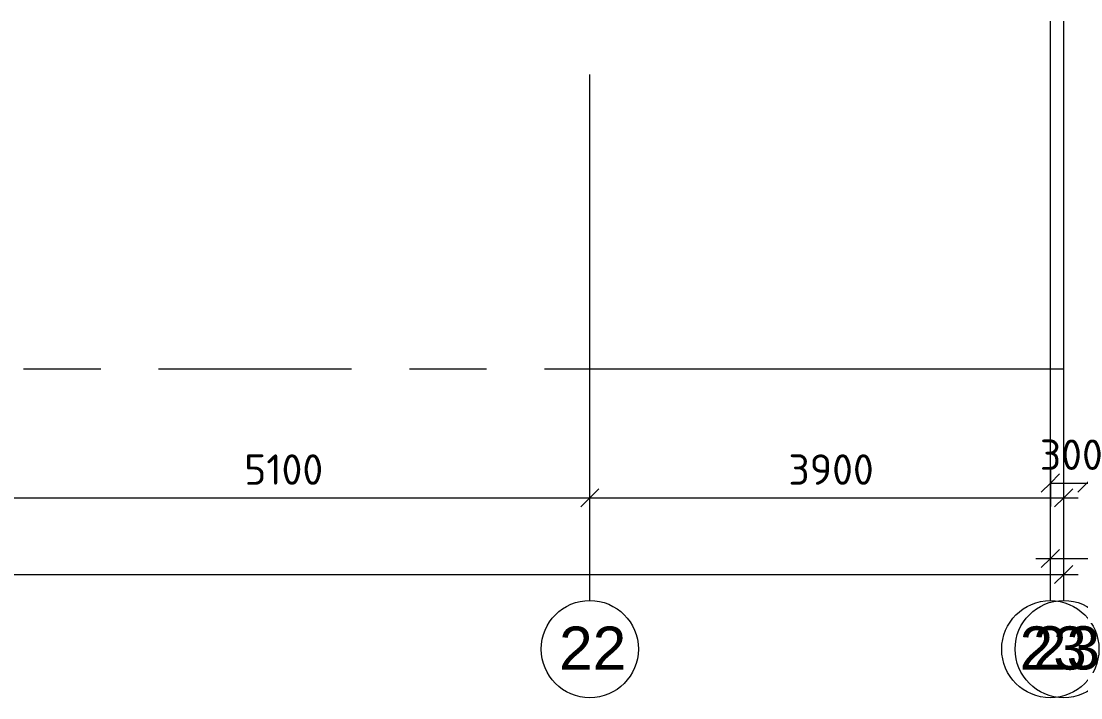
# Model space of a CAD drawing. Header units: millimetres. Extents: x -3817 to 677485, y -22715 to 103890.
# Drawn here: x 628166 to 636886, y -830 to 4738 of the extents above; entities that cross this region are included whole.
import ezdxf

# ---------------------------------------------------------------- set-up
doc = ezdxf.new("R2010")
doc.units = ezdxf.units.MM
doc.layers.add('PDF _Геометрия', color=7, linetype='Continuous', true_color=0x1d1d1d)
doc.layers.add('PDF _Текст', color=7, linetype='Continuous')
doc.styles.add('PDF ArialMT', font='arial.ttf')
doc.styles.add('PDF ISOCPEUR', font='isocpeur.ttf')

msp = doc.modelspace()

# ---------------------------------------------------------------- linework, layer by layer
at = {"layer": 'PDF _Геометрия', "color": 253, "lineweight": 9, "true_color": 0xaaaaaa}
for points in [[(636635.5, -30.4), (636635.5, 2469.6), (636635.5, 4736.5)], [(636745.5, -29.4), (636745.5, 2470.6), (636745.5, 4737.5)], [(632845.5, -29.4), (632845.5, 2470.6), (632845.5, 4300)], [(628185.2, 1876.9), (628820.2, 1876.9)], [(629296.4, 1876.9), (630883.9, 1876.9)], [(631360.2, 1876.9), (631995.2, 1876.9)], [(632471.4, 1876.9), (634245.5, 1876.9), (636745.5, 1876.9)]]:
    msp.add_lwpolyline(points, dxfattribs=at)
at = {"layer": 'PDF _Геометрия', "color": 7, "lineweight": 9}
for points in [[(636635.5, 1057.2), (636635.5, 937.2), (636935.5, 937.2), (641435.5, 937.2), (644935.5, 937.2), (646735.5, 937.2), (650685.5, 937.2), (652785.5, 937.2), (657885.5, 937.2), (659285.5, 937.2), (662785.5, 937.2), (668035.5, 937.2), (673285.5, 937.2), (677205.5, 937.2)], [(632845.5, 621.1), (632845.5, 815.1), (632845.5, 935.1)], [(636635.5, 937.2), (636635.5, 743.3)], [(636745.5, 621.1), (636745.5, 815.1), (636745.5, 935.1)], [(590375.5, 815.1), (590945.5, 815.1), (594545.5, 815.1), (595345.5, 815.1), (599845.5, 815.1), (600645.5, 815.1), (604345.5, 815.1), (606645.5, 815.1), (608845.5, 815.1), (612645.5, 815.1), (613345.5, 815.1), (617845.5, 815.1), (618645.5, 815.1), (622745.5, 815.1), (624145.5, 815.1), (627045.5, 815.1), (627745.5, 815.1), (632845.5, 815.1), (636865.5, 815.1)], [(636635.5, 122.2), (636635.5, 316.1), (636635.5, 436.1)], [(636515.5, 316.1), (677205.5, 316.1)], [(636745.5, -9.8), (636745.5, 184.1), (636745.5, 304.1)], [(590375.5, 184.1), (636865.5, 184.1)]]:
    msp.add_lwpolyline(points, dxfattribs=at)
at = {"layer": 'PDF _Геометрия', "color": 7, "lineweight": 20}
for points in [[(636710.5, 1012.2), (636635.5, 937.2), (636560.5, 862.2)], [(637010.5, 1012.2), (636935.5, 937.2), (636860.5, 862.2)], [(632920.5, 890.1), (632845.5, 815.1), (632770.5, 740.1)], [(636820.5, 890.1), (636745.5, 815.1), (636670.5, 740.1)], [(636710.5, 391.1), (636635.5, 316.1), (636560.5, 241.1)], [(636820.5, 259.1), (636745.5, 184.1), (636670.5, 109.1)]]:
    msp.add_lwpolyline(points, dxfattribs=at)
at = {"layer": 'PDF _Геометрия', "color": 253, "lineweight": 9, "true_color": 0xaaaaaa}
for centre in [(632845.5, -429.4), (636635.5, -430.4), (636745.5, -429.4)]:
    msp.add_circle(centre, 400, dxfattribs=at)
at = {"layer": 'PDF _Геометрия', "color": 253, "lineweight": 20, "true_color": 0xaaaaaa}
for centre in [(632845.5, -429.4), (636635.5, -430.4), (636745.5, -429.4)]:
    msp.add_circle(centre, 400, dxfattribs=at)

# ---------------------------------------------------------------- texts
at = {"layer": 'PDF _Текст', "char_height": 250.11, "attachment_point": 4, "style": 'PDF ISOCPEUR'}
for s, insert in [('300', (636548.5, 1170)), ('5100', (630001, 1047.8)), ('3900', (634479.4, 1047.8))]:
    msp.add_mtext(s, dxfattribs=dict(at, insert=insert))
at = {"layer": 'PDF _Текст', "color": 9, "true_color": 0xbebebe, "char_height": 355.6, "attachment_point": 4, "style": 'PDF ArialMT'}
for s, insert in [('22', (632592.8, -422.2)), ('23', (636382.9, -423.2)), ('23', (636492.8, -422.2))]:
    msp.add_mtext(s, dxfattribs=dict(at, insert=insert))

doc.saveas('drawing.dxf')
